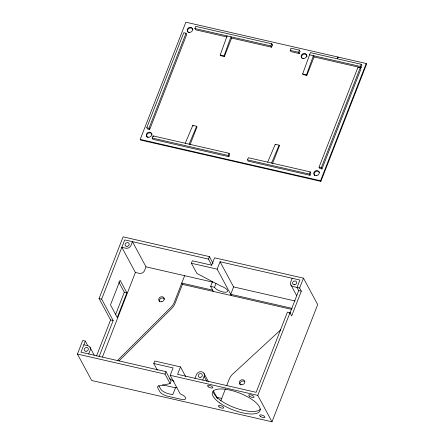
<?xml version="1.0" encoding="UTF-8"?>
<svg xmlns="http://www.w3.org/2000/svg" width="444" height="444" viewBox="0 0 444 444"><rect width="100%" height="100%" fill="white"/><g stroke="black" fill="none" stroke-linecap="round" stroke-linejoin="round"><path stroke-width="0.67" d="M224.409 56.56L224.07 55.933L230.941 36.797L231.618 38.056L224.409 56.56L220.546 55.678L220.207 55.05L227.078 35.909M306.848 75.447L302.986 74.564L302.647 73.937L310.362 52.636L361.244 64.297L361.921 65.551L361.083 67.716L314.063 56.943L313.386 55.683L306.51 74.82L306.848 75.447L314.063 56.943M140.21 139.416L185.881 22.2L366.222 63.514L366.561 64.141L320.89 181.363L140.548 140.049L140.21 139.416L320.551 180.736L320.89 181.363M146.753 127.717L183.777 32.712L186.03 33.228L186.708 34.488L149.689 129.493L147.43 128.976L146.753 127.717L149.012 128.233L149.689 129.493M149.012 128.233L186.03 33.228M152.203 138.04L153.047 135.881L229.049 153.291L229.726 154.551L228.882 156.71L152.88 139.299L152.203 138.04L228.205 155.45L228.882 156.71M227.084 37.013L195.549 29.792L194.872 28.533L195.715 26.374L271.717 43.784L272.394 45.044M212.571 281.468L210.645 286.402L214.513 287.29A7.082 2.509 21.3 0 0 222.078 291.769A7.082 2.509 21.3 0 0 227.589 290.764A7.082 2.509 21.3 0 0 220.984 286.108L196.881 273.449L191.397 263.27L192.357 260.8L211.688 265.201L214.569 257.798L303.452 278.16L317.682 304.584L272.006 421.8L91.664 380.486L77.439 354.062L82.728 340.493L85.303 341.081L87.862 345.837M99.084 356.66L113.165 320.518L110.589 319.93L99.073 298.54L123.11 236.846L209.418 256.621L213.031 263.325M85.303 341.081L80.975 352.186L165.995 371.667L171.073 381.102L170.113 383.566L158.458 386.119A7.082 2.509 21.3 0 0 157.77 387.912L159.801 391.686A7.082 2.509 21.3 0 0 167.937 396.303L180.181 399.095A7.082 2.509 21.3 0 0 185.781 398.435A7.082 2.509 21.3 0 0 180.669 394.033L180.153 393.822L170.185 375.313L173.071 367.91L153.746 363.481L154.712 361.016L180.475 366.916L185.636 376.501M113.165 320.518L101.648 299.128L124.725 239.904L208.458 259.085L211.738 265.185M88.706 353.957L90.149 350.255A4.246 3.669 -28.3 0 0 87.723 345.671L83.861 344.783M96.503 356.071L110.589 319.93M115.673 314.374L124.303 292.224L118.82 282.04M126.879 292.818L117.26 317.493L110.489 304.911L120.102 280.236L126.879 292.818L124.303 292.224M102.436 357.037L135.387 272.472L121.839 247.308L125.708 248.196A4.246 3.669 -28.3 0 0 131.013 245.377L132.456 241.675L146.004 266.838L212.876 282.156M190.043 144.761L197.003 126.895L196.664 126.263L192.801 125.38L185.248 143.257M146.004 266.838L144.561 270.54A4.246 3.669 -28.3 0 1 139.255 273.354L135.387 272.472M228.205 155.45L229.049 153.291M272.516 44.733L271.55 47.203L270.873 45.943L271.717 43.784M184.649 275.691L174.309 302.22A14.158 12.227 -28.3 0 1 170.524 307.686L117.26 360.728M212.682 290.176L181.763 283.094L182.44 284.354L174.992 303.48A14.158 12.227 -28.3 0 1 171.201 308.946L118.914 361.011M208.458 259.085L209.418 256.621M247.53 159.879L248.368 157.72L310.201 171.883L310.878 173.143L310.04 175.302L248.207 161.133L247.53 159.879L309.363 174.042L310.04 175.302M290.198 50.372L291.036 48.213L299.411 50.128L300.089 51.387L299.25 53.546L290.876 51.632L290.198 50.372L298.573 52.292L299.25 53.546M170.113 383.566L165.035 374.131L165.995 371.667M298.573 52.292L299.411 50.128M231.391 295.565L217.166 269.147L220.052 261.744L299.916 280.042L297.03 287.44L298.723 290.587L301.304 291.181L291.686 315.856L289.993 312.709L287.418 312.121L256.166 392.324L177.589 374.32L180.475 366.916M214.513 287.29L215.956 283.588M176.934 387.612L175.646 387.318L172.76 394.722L168.898 393.839A7.082 2.509 21.3 0 1 160.767 389.216L158.73 385.442M272.483 163.653L279.448 145.782L279.11 145.149L275.241 144.267L267.693 162.143M194.977 378.305L196.42 374.603A4.246 3.669 -28.3 0 1 201.726 371.789A4.246 3.669 -28.3 0 1 204.151 376.373L206.732 381.168M220.052 261.744L233.6 286.907L230.714 294.305L292.163 308.386M202.708 380.075L204.151 376.373M337.235 58.686L337.884 57.021L338.223 57.653M220.757 400.893L225.441 388.861M226.684 385.675L229.171 379.298A14.158 12.227 -28.3 0 1 234.01 372.943L280.774 329.787M309.363 174.042L310.201 171.883M319.047 167.188L357.992 67.244L360.245 67.76L360.922 69.02L321.978 168.964L319.724 168.448L319.047 167.188L321.301 167.704L321.978 168.964M361.083 67.716L360.4 66.456L361.244 64.297M321.301 167.704L360.245 67.76M320.551 180.736L366.222 63.514M292.185 278.271L290.742 281.968A4.246 3.669 -28.3 0 0 293.168 286.558L299.606 288.034L301.304 291.181M272.006 421.8L257.781 395.382L289.993 312.709M299.606 288.034L303.452 278.16M289.849 313.37L298.723 290.587M189.116 144.145L196.664 126.263M271.556 163.031L279.11 145.149M194.872 28.533L270.873 45.943M309.518 54.801L360.4 66.456M231.618 38.056L271.55 47.203M220.207 55.05L224.07 55.933M302.647 73.937L306.51 74.82M191.397 263.27L217.166 269.147M233.6 286.907L294.949 300.96M182.44 284.354L291.492 309.335M99.073 298.54L101.648 299.128M77.439 354.062L165.035 374.131M170.185 375.313L257.781 395.382M162.532 384.865L175.313 387.795M216.561 397.241L221.717 398.423M169.347 378.643L174.109 381.346M275.241 144.267L275.58 144.894M290.859 284.848L296.664 295.632M192.801 125.38L193.14 126.007M153.047 135.881L153.496 136.719M210.645 286.402L213.359 291.436M204.035 373.498L208.552 381.884M213.392 390.87L217.588 398.656M175.646 387.318L175.985 387.945M153.746 363.481L157.331 370.135M90.032 347.38L94.228 355.167M314.474 175.252A2.831 2.448 -28.3 0 1 315.712 171.556A2.831 2.448 -28.3 0 1 319.452 172.611M314.79 175.613A2.831 2.448 -28.3 0 1 314.624 175.441M147.014 136.885A2.831 2.448 -28.3 0 1 148.374 133.128A2.831 2.448 -28.3 0 1 152.064 134.471M147.519 137.407A2.831 2.448 -28.3 0 1 147.158 137.079M188.023 32.196A2.831 2.448 -28.3 0 1 189.116 28.311A2.831 2.448 -28.3 0 1 192.935 29.593M188.589 32.662A2.831 2.448 -28.3 0 1 188.384 32.529M302.136 58.43A2.831 2.448 -28.3 0 1 303.452 54.273A2.831 2.448 -28.3 0 1 306.998 56.521M260.5 409.024A25.491 9.03 21.3 0 1 235.104 407.87A25.491 9.03 21.3 0 1 213.248 391.58M240.226 384.837A2.831 2.448 -28.3 0 1 241.27 381.54A2.831 2.448 -28.3 0 1 244.849 381.668M159.607 301.853A2.831 2.448 -28.3 0 1 160.967 298.362A2.831 2.448 -28.3 0 1 164.607 299.201M316.25 175.624A2.831 2.448 -28.3 0 0 319.014 171.761A2.831 2.448 -28.3 0 0 314.274 171.878A2.831 2.448 -28.3 0 0 316.25 175.624M148.79 137.263A2.831 2.448 -28.3 0 0 151.554 133.394A2.831 2.448 -28.3 0 0 146.814 133.516A2.831 2.448 -28.3 0 0 148.79 137.263M189.655 32.379A2.831 2.448 -28.3 0 0 192.419 28.516A2.831 2.448 -28.3 0 0 187.679 28.638A2.831 2.448 -28.3 0 0 189.655 32.379M303.657 58.497A2.831 2.448 -28.3 0 0 306.421 54.634A2.831 2.448 -28.3 0 0 301.681 54.751A2.831 2.448 -28.3 0 0 303.657 58.497M208.353 386.846A2.831 1.005 21.3 0 0 212.776 387.795A2.831 1.005 21.3 0 0 209.424 385.403A2.831 1.005 21.3 0 0 208.353 386.846M219.747 402.936A25.491 9.03 21.3 0 0 259.54 411.488A25.491 9.03 21.3 0 0 229.365 389.976A25.491 9.03 21.3 0 0 219.747 402.936M260.417 416.416A2.831 1.005 21.3 0 0 264.835 417.371A2.831 1.005 21.3 0 0 261.483 414.979A2.831 1.005 21.3 0 0 260.417 416.416M249.578 396.287A2.831 1.005 21.3 0 0 253.996 397.241A2.831 1.005 21.3 0 0 250.644 394.849A2.831 1.005 21.3 0 0 249.578 396.287M241.786 384.787A2.831 2.448 -28.3 0 0 244.55 380.924A2.831 2.448 -28.3 0 0 239.81 381.041A2.831 2.448 -28.3 0 0 241.786 384.787M161.166 301.803A2.831 2.448 -28.3 0 0 163.93 297.941A2.831 2.448 -28.3 0 0 159.191 298.057A2.831 2.448 -28.3 0 0 161.166 301.803M219.192 406.976A2.831 1.005 21.3 0 0 223.615 407.925A2.831 1.005 21.3 0 0 220.263 405.533A2.831 1.005 21.3 0 0 219.192 406.976M294.411 284.759A2.126 1.832 -28.3 0 0 296.487 281.862A2.126 1.832 -28.3 0 0 292.929 281.951A2.126 1.832 -28.3 0 0 294.411 284.759M126.951 246.392A2.126 1.832 -28.3 0 0 129.026 243.495A2.126 1.832 -28.3 0 0 125.469 243.584A2.126 1.832 -28.3 0 0 126.951 246.392M86.086 351.271A2.126 1.832 -28.3 0 0 88.156 348.374A2.126 1.832 -28.3 0 0 84.604 348.462A2.126 1.832 -28.3 0 0 86.086 351.271M200.089 377.389A2.126 1.832 -28.3 0 0 202.159 374.492A2.126 1.832 -28.3 0 0 198.607 374.581A2.126 1.832 -28.3 0 0 200.089 377.389"/></g></svg>
